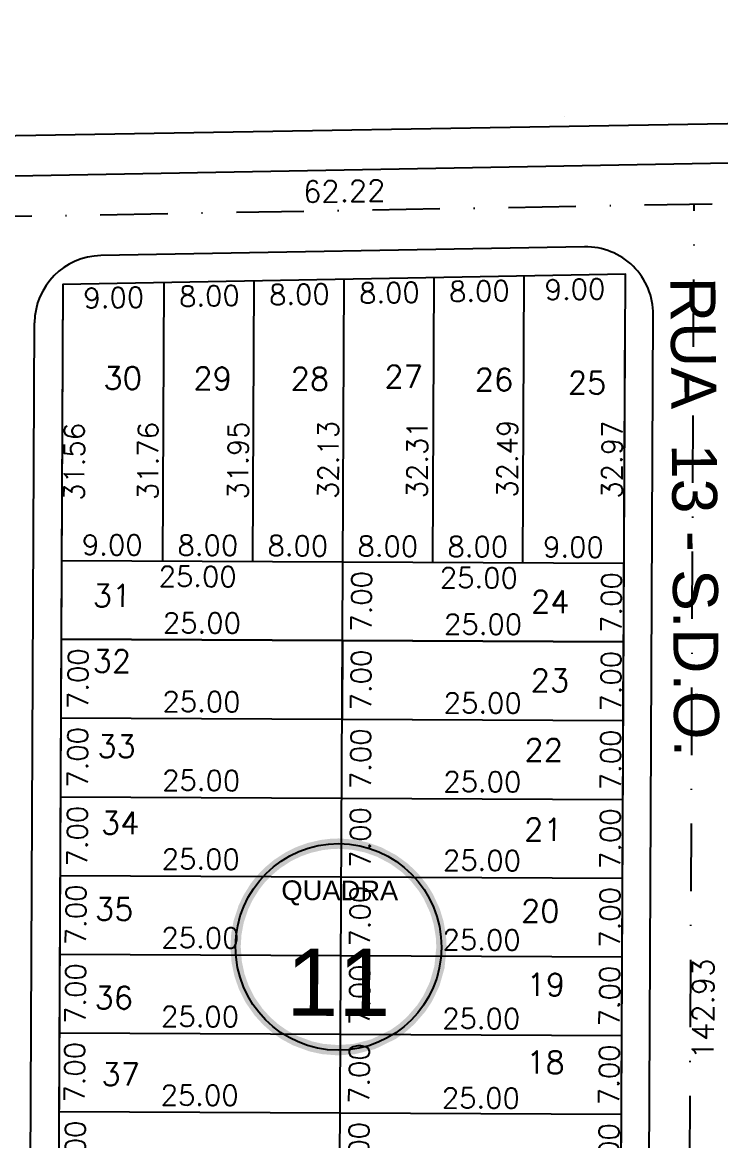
# Model space of a CAD drawing. Header units: millimetres. Extents: x -4430026 to 4783824, y 584 to 9593110.
# Drawn here: x 2313.4 to 2375.5, y 1871.1 to 1970.5 of the extents above; entities that cross this region are included whole.
import ezdxf
from ezdxf.enums import TextEntityAlignment as Align

# ---------------------------------------------------------------- set-up
doc = ezdxf.new("R2010")
doc.units = ezdxf.units.MM
doc.linetypes.add('DASHDOT', pattern=[1, 0.5, -0.25, 0, -0.25])
doc.linetypes.add('HIDDEN2', pattern=[0.1875, 0.125, -0.0625])
for name, color, linetype in [('AGT C-M', 10, 'Continuous'), ('BOUNDARY LOTES', 2, 'Continuous'), ('Calçada', 1, 'Continuous'), ('Cota', 8, 'Continuous'), ('COTAS', 8, 'Continuous'), ('Lotes', 2, 'Continuous'), ('Nomes de Ruas', 3, 'Continuous'), ('Numero de lotes', 5, 'Continuous'), ('númeraçãoquadras', 4, 'Continuous'), ('POLIGONAL', 5, 'Continuous'), ('Projeção', 8, 'HIDDEN2'), ('QUADRA', 4, 'Continuous')]:
    doc.layers.add(name, color=color, linetype=linetype)
doc.styles.add('arcad1', font='romans.shx')
doc.styles.add('ARIAL', font='arial.ttf', dxfattribs={"height": 0.25})
doc.styles.add('ROMANS', font='romans.shx')
doc.styles.add('STYLE1', font='sanss___.ttf')
doc.dimstyles.new('BOLA100', dxfattribs={"dimscale": 0, "dimtxt": 1.9, "dimasz": 0.18, "dimexe": 0.18, "dimexo": 0.063, "dimgap": 0, "dimtad": 1, "dimzin": 4, "dimdsep": 46, "dimtxsty": 'ROMANS', "dimcen": 0.09, "dimse1": 1, "dimse2": 1, "dimsd1": 1, "dimsd2": 1, "dimclrt": 256, "dimaunit": 1, "dimadec": 4, "dimazin": 0, "dimtfac": 1.2, "dimtix": 1, "dimtmove": 2, "dimatfit": 3, "dimfxl": 1, "dimtvp": 2, "dimtolj": 1, "dimtzin": 4, "dimarcsym": 0})
doc.dimstyles.get("Standard").update_dxf_attribs({"dimtxt": 0.18, "dimasz": 0.18, "dimexe": 0.18, "dimexo": 0.0625, "dimgap": 0.09, "dimtad": 0, "dimtih": 1, "dimtoh": 1, "dimdec": 4, "dimzin": 0, "dimdsep": 46, "dimtxsty": 'Standard', "dimcen": 0.09, "dimadec": 0, "dimazin": 0, "dimtfac": 1, "dimtdec": 4, "dimtofl": 0, "dimtmove": 0, "dimatfit": 3, "dimfxl": 1, "dimtolj": 1, "dimtzin": 0, "dimarcsym": 0})

# ---------------------------------------------------------------- blocks, each defined once
blk = doc.blocks.new('NUM_quadra')
at = {"color": 6, "const_width": 0.02}
blk.add_lwpolyline([(-0.0134, 0.1996), (-0.034, 0.1971), (-0.0579, 0.1914), (-0.0779, 0.1842), (-0.0981, 0.1743), (-0.1208, 0.1594), (-0.1377, 0.145), (-0.1521, 0.1299), (-0.1625, 0.1166), (-0.1764, 0.0942), (-0.1852, 0.0754), (-0.1941, 0.0483), (-0.1985, 0.0243), (-0.2, 0), (-0.1977, -0.0299), (-0.1921, -0.0556), (-0.1839, -0.0786), (-0.1713, -0.1033), (-0.1546, -0.1269), (-0.1389, -0.1439), (-0.1219, -0.1586), (-0.1046, -0.1705), (-0.0831, -0.1819), (-0.0531, -0.1928), (-0.0302, -0.1977), (0, -0.2), (0.0309, -0.1976), (0.0677, -0.1882), (0.1069, -0.169), (0.124, -0.1569), (0.1407, -0.1421), (0.1614, -0.1181), (0.1737, -0.0992), (0.187, -0.071), (0.1962, -0.0386), (0.2, 0), (0.1989, 0.0205), (0.1943, 0.0473), (0.1871, 0.0707), (0.1741, 0.0984), (0.1635, 0.1151), (0.1472, 0.1354), (0.1285, 0.1533), (0.1063, 0.1694), (0.0782, 0.1841), (0.0533, 0.1928), (0.0267, 0.1982), (0, 0.2)], close=True, dxfattribs=at)
blk.add_circle((0, 0), 0.2)
at = {"color": 3, "insert": (-0.1114, 0.1285), "char_height": 0.038, "width": 0.2663, "attachment_point": 1, "style": 'STYLE1'}
blk.add_mtext('\\fArial|b0|i0|c0|p34;QUADRA', dxfattribs=at)
at = {"color": 3, "style": 'STYLE1'}
blk.add_attdef('00', text='', height=0.13, dxfattribs=at).set_placement((0, -0.1335), align=Align.CENTER)
blk = doc.blocks.new('*D13428')
at = {"layer": 'DEFPOINTS', "color": 0}
for p in [(2317.023, 1947.208), (2326.024, 1947.369), (2326.111, 1942.508)]:
    blk.add_point(p, dxfattribs=at)
at = {"layer": 'Cota', "color": 41, "insert": (2321.546, 1946.026), "char_height": 1.8, "attachment_point": 5, "rotation": 1.02791, "style": 'ROMANS'}
blk.add_mtext('\\A1;9.00', dxfattribs=at)
blk = doc.blocks.new('*D13429')
at = {"layer": 'DEFPOINTS', "color": 0}
for p in [(2326.024, 1947.369), (2334.025, 1947.513), (2334.112, 1942.651)]:
    blk.add_point(p, dxfattribs=at)
at = {"layer": 'Cota', "color": 41, "insert": (2330.047, 1946.179), "char_height": 1.8, "attachment_point": 5, "rotation": 1.02791, "style": 'ROMANS'}
blk.add_mtext('\\A1;8.00', dxfattribs=at)
blk = doc.blocks.new('*D13430')
at = {"layer": 'DEFPOINTS', "color": 0}
for p in [(2334.025, 1947.513), (2342.025, 1947.657), (2342.113, 1942.795)]:
    blk.add_point(p, dxfattribs=at)
at = {"layer": 'Cota', "color": 41, "insert": (2338.048, 1946.322), "char_height": 1.8, "attachment_point": 5, "rotation": 1.02791, "style": 'ROMANS'}
blk.add_mtext('\\A1;8.00', dxfattribs=at)
blk = doc.blocks.new('*D13431')
at = {"layer": 'DEFPOINTS', "color": 0}
for p in [(2342.025, 1947.657), (2350.026, 1947.8), (2350.113, 1942.938)]:
    blk.add_point(p, dxfattribs=at)
at = {"layer": 'Cota', "color": 41, "insert": (2346.049, 1946.466), "char_height": 1.8, "attachment_point": 5, "rotation": 1.02791, "style": 'ROMANS'}
blk.add_mtext('\\A1;8.00', dxfattribs=at)
blk = doc.blocks.new('*D13432')
at = {"layer": 'DEFPOINTS', "color": 0}
for p in [(2350.026, 1947.8), (2358.027, 1947.944), (2358.114, 1943.082)]:
    blk.add_point(p, dxfattribs=at)
at = {"layer": 'Cota', "color": 41, "insert": (2354.049, 1946.609), "char_height": 1.8, "attachment_point": 5, "rotation": 1.02791, "style": 'ROMANS'}
blk.add_mtext('\\A1;8.00', dxfattribs=at)
blk = doc.blocks.new('*D13433')
at = {"layer": 'DEFPOINTS', "color": 0}
for p in [(2367.028, 1948.105), (2358.027, 1947.944), (2367.115, 1943.243)]:
    blk.add_point(p, dxfattribs=at)
at = {"layer": 'Cota', "color": 41, "insert": (2362.55, 1946.762), "char_height": 1.8, "attachment_point": 5, "rotation": 1.02791, "style": 'ROMANS'}
blk.add_mtext('\\A1;9.00', dxfattribs=at)
blk = doc.blocks.new('*D13434')
at = {"layer": 'DEFPOINTS', "color": 0}
for p in [(2317.023, 1947.208), (2316.874, 1915.648), (2321.556, 1915.625)]:
    blk.add_point(p, dxfattribs=at)
at = {"layer": 'Cota', "color": 41, "insert": (2318.031, 1931.423), "char_height": 1.8, "attachment_point": 5, "rotation": 89.72858, "style": 'ROMANS'}
blk.add_mtext('\\A1;31.56', dxfattribs=at)
blk = doc.blocks.new('*D13435')
at = {"layer": 'DEFPOINTS', "color": 0}
for p in [(2326.024, 1947.369), (2328.263, 1947.359), (2325.873, 1915.605)]:
    blk.add_point(p, dxfattribs=at)
at = {"layer": 'Cota', "color": 41, "insert": (2324.588, 1931.494), "char_height": 1.8, "attachment_point": 5, "rotation": 89.72858, "style": 'ROMANS'}
blk.add_mtext('\\A1;31.76', dxfattribs=at)
blk = doc.blocks.new('*D13436')
at = {"layer": 'DEFPOINTS', "color": 0}
for p in [(2334.025, 1947.513), (2336.277, 1947.502), (2333.873, 1915.567)]:
    blk.add_point(p, dxfattribs=at)
at = {"layer": 'Cota', "color": 41, "insert": (2332.602, 1931.546), "char_height": 1.8, "attachment_point": 5, "rotation": 89.72858, "style": 'ROMANS'}
blk.add_mtext('\\A1;31.95', dxfattribs=at)
blk = doc.blocks.new('*D13437')
at = {"layer": 'DEFPOINTS', "color": 0}
for p in [(2342.025, 1947.657), (2341.873, 1915.529), (2344.139, 1915.518)]:
    blk.add_point(p, dxfattribs=at)
at = {"layer": 'Cota', "color": 41, "insert": (2340.615, 1931.599), "char_height": 1.8, "attachment_point": 5, "rotation": 89.72858, "style": 'ROMANS'}
blk.add_mtext('\\A1;32.13', dxfattribs=at)
blk = doc.blocks.new('*D13438')
at = {"layer": 'DEFPOINTS', "color": 0}
for p in [(2350.026, 1947.8), (2352.202, 1947.79), (2349.873, 1915.491)]:
    blk.add_point(p, dxfattribs=at)
at = {"layer": 'Cota', "color": 41, "insert": (2348.525, 1931.652), "char_height": 1.8, "attachment_point": 5, "rotation": 89.72858, "style": 'ROMANS'}
blk.add_mtext('\\A1;32.31', dxfattribs=at)
blk = doc.blocks.new('*D13439')
at = {"layer": 'DEFPOINTS', "color": 0}
for p in [(2358.027, 1947.944), (2360.216, 1947.933), (2357.873, 1915.453)]:
    blk.add_point(p, dxfattribs=at)
at = {"layer": 'Cota', "color": 41, "insert": (2356.539, 1931.705), "char_height": 1.8, "attachment_point": 5, "rotation": 89.72858, "style": 'ROMANS'}
blk.add_mtext('\\A1;32.49', dxfattribs=at)
blk = doc.blocks.new('*D13440')
at = {"layer": 'DEFPOINTS', "color": 0}
for p in [(2316.907, 1922.647), (2325.907, 1922.605), (2325.896, 1920.414)]:
    blk.add_point(p, dxfattribs=at)
at = {"layer": 'Cota', "color": 41, "insert": (2321.413, 1924.036), "char_height": 1.8, "attachment_point": 5, "rotation": 359.72858, "style": 'ROMANS'}
blk.add_mtext('\\A1;9.00', dxfattribs=at)
blk = doc.blocks.new('*D13441')
at = {"layer": 'DEFPOINTS', "color": 0}
for p in [(2316.499, 1919.983), (2341.499, 1919.865), (2341.488, 1917.571)]:
    blk.add_point(p, dxfattribs=at)
at = {"layer": 'Cota', "color": 41, "insert": (2329.005, 1921.23), "char_height": 1.8, "attachment_point": 5, "rotation": 359.72858, "style": 'ROMANS'}
blk.add_mtext('\\A1;25.00', dxfattribs=at)
blk = doc.blocks.new('*D13442')
at = {"layer": 'DEFPOINTS', "color": 0}
for p in [(2341.499, 1919.865), (2366.498, 1919.747), (2366.488, 1917.452)]:
    blk.add_point(p, dxfattribs=at)
at = {"layer": 'Cota', "color": 41, "insert": (2354.005, 1921.112), "char_height": 1.8, "attachment_point": 5, "rotation": 359.72858, "style": 'ROMANS'}
blk.add_mtext('\\A1;25.00', dxfattribs=at)
blk = doc.blocks.new('*D13443')
at = {"layer": 'DEFPOINTS', "color": 0}
for p in [(2325.907, 1922.605), (2333.907, 1922.567), (2333.896, 1920.376)]:
    blk.add_point(p, dxfattribs=at)
at = {"layer": 'Cota', "color": 41, "insert": (2329.913, 1923.995), "char_height": 1.8, "attachment_point": 5, "rotation": 359.72858, "style": 'ROMANS'}
blk.add_mtext('\\A1;8.00', dxfattribs=at)
blk = doc.blocks.new('*D13444')
at = {"layer": 'DEFPOINTS', "color": 0}
for p in [(2333.907, 1922.567), (2341.906, 1922.529), (2341.896, 1920.338)]:
    blk.add_point(p, dxfattribs=at)
at = {"layer": 'Cota', "color": 41, "insert": (2337.913, 1923.957), "char_height": 1.8, "attachment_point": 5, "rotation": 359.72858, "style": 'ROMANS'}
blk.add_mtext('\\A1;8.00', dxfattribs=at)
blk = doc.blocks.new('*D13445')
at = {"layer": 'DEFPOINTS', "color": 0}
for p in [(2341.906, 1922.529), (2349.906, 1922.491), (2349.896, 1920.301)]:
    blk.add_point(p, dxfattribs=at)
at = {"layer": 'Cota', "color": 41, "insert": (2345.913, 1923.919), "char_height": 1.8, "attachment_point": 5, "rotation": 359.72858, "style": 'ROMANS'}
blk.add_mtext('\\A1;8.00', dxfattribs=at)
blk = doc.blocks.new('*D13446')
at = {"layer": 'DEFPOINTS', "color": 0}
for p in [(2349.906, 1922.491), (2357.906, 1922.453), (2357.896, 1920.263)]:
    blk.add_point(p, dxfattribs=at)
at = {"layer": 'Cota', "color": 41, "insert": (2353.913, 1923.882), "char_height": 1.8, "attachment_point": 5, "rotation": 359.72858, "style": 'ROMANS'}
blk.add_mtext('\\A1;8.00', dxfattribs=at)
blk = doc.blocks.new('*D13447')
at = {"layer": 'DEFPOINTS', "color": 0}
for p in [(2357.906, 1922.453), (2366.906, 1922.411), (2366.896, 1920.22)]:
    blk.add_point(p, dxfattribs=at)
at = {"layer": 'Cota', "color": 41, "insert": (2362.413, 1923.841), "char_height": 1.8, "attachment_point": 5, "rotation": 359.72858, "style": 'ROMANS'}
blk.add_mtext('\\A1;9.00', dxfattribs=at)
blk = doc.blocks.new('*D13448')
at = {"layer": 'DEFPOINTS', "color": 0}
for p in [(2316.841, 1908.85), (2341.841, 1908.731), (2341.83, 1906.437)]:
    blk.add_point(p, dxfattribs=at)
at = {"layer": 'Cota', "color": 41, "insert": (2329.347, 1910.096), "char_height": 1.8, "attachment_point": 5, "rotation": 359.72858, "style": 'ROMANS'}
blk.add_mtext('\\A1;25.00', dxfattribs=at)
blk = doc.blocks.new('*D13449')
at = {"layer": 'DEFPOINTS', "color": 0}
for p in [(2341.841, 1908.731), (2366.841, 1908.613), (2366.83, 1906.318)]:
    blk.add_point(p, dxfattribs=at)
at = {"layer": 'Cota', "color": 41, "insert": (2354.347, 1909.978), "char_height": 1.8, "attachment_point": 5, "rotation": 359.72858, "style": 'ROMANS'}
blk.add_mtext('\\A1;25.00', dxfattribs=at)
blk = doc.blocks.new('*D13450')
at = {"layer": 'DEFPOINTS', "color": 0}
for p in [(2316.808, 1901.85), (2341.808, 1901.731), (2341.797, 1899.437)]:
    blk.add_point(p, dxfattribs=at)
at = {"layer": 'Cota', "color": 41, "insert": (2329.314, 1903.096), "char_height": 1.8, "attachment_point": 5, "rotation": 359.72858, "style": 'ROMANS'}
blk.add_mtext('\\A1;25.00', dxfattribs=at)
blk = doc.blocks.new('*D13451')
at = {"layer": 'DEFPOINTS', "color": 0}
for p in [(2341.808, 1901.731), (2366.808, 1901.613), (2366.797, 1899.319)]:
    blk.add_point(p, dxfattribs=at)
at = {"layer": 'Cota', "color": 41, "insert": (2354.314, 1902.978), "char_height": 1.8, "attachment_point": 5, "rotation": 359.72858, "style": 'ROMANS'}
blk.add_mtext('\\A1;25.00', dxfattribs=at)
blk = doc.blocks.new('*D13452')
at = {"layer": 'DEFPOINTS', "color": 0}
for p in [(2316.775, 1894.85), (2341.775, 1894.731), (2341.764, 1892.437)]:
    blk.add_point(p, dxfattribs=at)
at = {"layer": 'Cota', "color": 41, "insert": (2329.281, 1896.096), "char_height": 1.8, "attachment_point": 5, "rotation": 359.72858, "style": 'ROMANS'}
blk.add_mtext('\\A1;25.00', dxfattribs=at)
blk = doc.blocks.new('*D13453')
at = {"layer": 'DEFPOINTS', "color": 0}
for p in [(2341.775, 1894.731), (2366.774, 1894.613), (2366.764, 1892.319)]:
    blk.add_point(p, dxfattribs=at)
at = {"layer": 'Cota', "color": 41, "insert": (2354.281, 1895.978), "char_height": 1.8, "attachment_point": 5, "rotation": 359.72858, "style": 'ROMANS'}
blk.add_mtext('\\A1;25.00', dxfattribs=at)
blk = doc.blocks.new('*D13454')
at = {"layer": 'DEFPOINTS', "color": 0}
for p in [(2316.742, 1887.85), (2341.742, 1887.731), (2341.731, 1885.437)]:
    blk.add_point(p, dxfattribs=at)
at = {"layer": 'Cota', "color": 41, "insert": (2329.248, 1889.096), "char_height": 1.8, "attachment_point": 5, "rotation": 359.72858, "style": 'ROMANS'}
blk.add_mtext('\\A1;25.00', dxfattribs=at)
blk = doc.blocks.new('*D13455')
at = {"layer": 'DEFPOINTS', "color": 0}
for p in [(2341.741, 1887.672), (2366.741, 1887.553), (2366.73, 1885.259)]:
    blk.add_point(p, dxfattribs=at)
at = {"layer": 'Cota', "color": 41, "insert": (2354.247, 1888.918), "char_height": 1.8, "attachment_point": 5, "rotation": 359.72858, "style": 'ROMANS'}
blk.add_mtext('\\A1;25.00', dxfattribs=at)
blk = doc.blocks.new('*D13456')
at = {"layer": 'DEFPOINTS', "color": 0}
for p in [(2316.709, 1880.85), (2341.708, 1880.731), (2341.698, 1878.437)]:
    blk.add_point(p, dxfattribs=at)
at = {"layer": 'Cota', "color": 41, "insert": (2329.215, 1882.096), "char_height": 1.8, "attachment_point": 5, "rotation": 359.72858, "style": 'ROMANS'}
blk.add_mtext('\\A1;25.00', dxfattribs=at)
blk = doc.blocks.new('*D13457')
at = {"layer": 'DEFPOINTS', "color": 0}
for p in [(2341.708, 1880.672), (2366.708, 1880.554), (2366.697, 1878.259)]:
    blk.add_point(p, dxfattribs=at)
at = {"layer": 'Cota', "color": 41, "insert": (2354.214, 1881.919), "char_height": 1.8, "attachment_point": 5, "rotation": 359.72858, "style": 'ROMANS'}
blk.add_mtext('\\A1;25.00', dxfattribs=at)
blk = doc.blocks.new('*D13458')
at = {"layer": 'DEFPOINTS', "color": 0}
for p in [(2316.676, 1873.85), (2341.675, 1873.731), (2341.664, 1871.437)]:
    blk.add_point(p, dxfattribs=at)
at = {"layer": 'Cota', "color": 41, "insert": (2329.182, 1875.096), "char_height": 1.8, "attachment_point": 5, "rotation": 359.72858, "style": 'ROMANS'}
blk.add_mtext('\\A1;25.00', dxfattribs=at)
blk = doc.blocks.new('*D13459')
at = {"layer": 'DEFPOINTS', "color": 0}
for p in [(2341.675, 1873.604), (2366.674, 1873.486), (2366.664, 1871.191)]:
    blk.add_point(p, dxfattribs=at)
at = {"layer": 'Cota', "color": 41, "insert": (2354.181, 1874.851), "char_height": 1.8, "attachment_point": 5, "rotation": 359.72858, "style": 'ROMANS'}
blk.add_mtext('\\A1;25.00', dxfattribs=at)
blk = doc.blocks.new('*D13510')
at = {"layer": 'DEFPOINTS', "color": 0}
for p in [(2366.674, 1873.411), (2369.174, 1873.399), (2366.641, 1866.411)]:
    blk.add_point(p, dxfattribs=at)
at = {"layer": 'Cota', "color": 41, "insert": (2365.557, 1869.916), "char_height": 1.8, "attachment_point": 5, "rotation": 89.72858, "style": 'ROMANS'}
blk.add_mtext('\\A1;7.00', dxfattribs=at)
blk = doc.blocks.new('*D13511')
at = {"layer": 'DEFPOINTS', "color": 0}
for p in [(2366.707, 1880.411), (2369.207, 1880.399), (2366.674, 1873.411)]:
    blk.add_point(p, dxfattribs=at)
at = {"layer": 'Cota', "color": 41, "insert": (2365.591, 1876.916), "char_height": 1.8, "attachment_point": 5, "rotation": 89.72858, "style": 'ROMANS'}
blk.add_mtext('\\A1;7.00', dxfattribs=at)
blk = doc.blocks.new('*D13512')
at = {"layer": 'DEFPOINTS', "color": 0}
for p in [(2366.74, 1887.411), (2369.24, 1887.399), (2366.707, 1880.411)]:
    blk.add_point(p, dxfattribs=at)
at = {"layer": 'Cota', "color": 41, "insert": (2365.624, 1883.916), "char_height": 1.8, "attachment_point": 5, "rotation": 89.72858, "style": 'ROMANS'}
blk.add_mtext('\\A1;7.00', dxfattribs=at)
blk = doc.blocks.new('*D13513')
at = {"layer": 'DEFPOINTS', "color": 0}
for p in [(2366.774, 1894.411), (2369.274, 1894.399), (2366.74, 1887.411)]:
    blk.add_point(p, dxfattribs=at)
at = {"layer": 'Cota', "color": 41, "insert": (2365.657, 1890.916), "char_height": 1.8, "attachment_point": 5, "rotation": 89.72858, "style": 'ROMANS'}
blk.add_mtext('\\A1;7.00', dxfattribs=at)
blk = doc.blocks.new('*D13514')
at = {"layer": 'DEFPOINTS', "color": 0}
for p in [(2366.807, 1901.411), (2369.307, 1901.399), (2366.774, 1894.411)]:
    blk.add_point(p, dxfattribs=at)
at = {"layer": 'Cota', "color": 41, "insert": (2365.69, 1897.916), "char_height": 1.8, "attachment_point": 5, "rotation": 89.72858, "style": 'ROMANS'}
blk.add_mtext('\\A1;7.00', dxfattribs=at)
blk = doc.blocks.new('*D13515')
at = {"layer": 'DEFPOINTS', "color": 0}
for p in [(2366.84, 1908.411), (2369.34, 1908.399), (2366.807, 1901.411)]:
    blk.add_point(p, dxfattribs=at)
at = {"layer": 'Cota', "color": 41, "insert": (2365.723, 1904.916), "char_height": 1.8, "attachment_point": 5, "rotation": 89.72858, "style": 'ROMANS'}
blk.add_mtext('\\A1;7.00', dxfattribs=at)
blk = doc.blocks.new('*D13516')
at = {"layer": 'DEFPOINTS', "color": 0}
for p in [(2366.873, 1915.411), (2369.373, 1915.399), (2366.84, 1908.411)]:
    blk.add_point(p, dxfattribs=at)
at = {"layer": 'Cota', "color": 41, "insert": (2365.756, 1911.916), "char_height": 1.8, "attachment_point": 5, "rotation": 89.72858, "style": 'ROMANS'}
blk.add_mtext('\\A1;7.00', dxfattribs=at)
blk = doc.blocks.new('*D13522')
at = {"layer": 'DEFPOINTS', "color": 0}
for p in [(2317.368, 1873.645), (2321.74, 1873.624), (2317.335, 1866.645)]:
    blk.add_point(p, dxfattribs=at)
at = {"layer": 'Cota', "color": 41, "insert": (2318.124, 1870.141), "char_height": 1.8, "attachment_point": 5, "rotation": 89.72858, "style": 'ROMANS'}
blk.add_mtext('\\A1;7.00', dxfattribs=at)
blk = doc.blocks.new('*D13523')
at = {"layer": 'DEFPOINTS', "color": 0}
for p in [(2317.96, 1880.642), (2321.68, 1880.624), (2317.926, 1873.642)]:
    blk.add_point(p, dxfattribs=at)
at = {"layer": 'Cota', "color": 41, "insert": (2318.064, 1877.142), "char_height": 1.8, "attachment_point": 5, "rotation": 89.72858, "style": 'ROMANS'}
blk.add_mtext('\\A1;7.00', dxfattribs=at)
blk = doc.blocks.new('*D13524')
at = {"layer": 'DEFPOINTS', "color": 0}
for p in [(2317.388, 1887.645), (2321.76, 1887.624), (2317.355, 1880.645)]:
    blk.add_point(p, dxfattribs=at)
at = {"layer": 'Cota', "color": 41, "insert": (2318.143, 1884.141), "char_height": 1.8, "attachment_point": 5, "rotation": 89.72858, "style": 'ROMANS'}
blk.add_mtext('\\A1;7.00', dxfattribs=at)
blk = doc.blocks.new('*D13525')
at = {"layer": 'DEFPOINTS', "color": 0}
for p in [(2317.421, 1894.645), (2321.793, 1894.624), (2317.388, 1887.645)]:
    blk.add_point(p, dxfattribs=at)
at = {"layer": 'Cota', "color": 41, "insert": (2318.177, 1891.141), "char_height": 1.8, "attachment_point": 5, "rotation": 89.72858, "style": 'ROMANS'}
blk.add_mtext('\\A1;7.00', dxfattribs=at)
blk = doc.blocks.new('*D13526')
at = {"layer": 'DEFPOINTS', "color": 0}
for p in [(2317.454, 1901.645), (2321.919, 1901.624), (2317.421, 1894.645)]:
    blk.add_point(p, dxfattribs=at)
at = {"layer": 'Cota', "color": 41, "insert": (2318.303, 1898.141), "char_height": 1.8, "attachment_point": 5, "rotation": 89.72858, "style": 'ROMANS'}
blk.add_mtext('\\A1;7.00', dxfattribs=at)
blk = doc.blocks.new('*D13527')
at = {"layer": 'DEFPOINTS', "color": 0}
for p in [(2316.84, 1908.648), (2321.953, 1908.623), (2317.454, 1901.645)]:
    blk.add_point(p, dxfattribs=at)
at = {"layer": 'Cota', "color": 41, "insert": (2318.336, 1905.141), "char_height": 1.8, "attachment_point": 5, "rotation": 89.72858, "style": 'ROMANS'}
blk.add_mtext('\\A1;7.00', dxfattribs=at)
blk = doc.blocks.new('*D13528')
at = {"layer": 'DEFPOINTS', "color": 0}
for p in [(2316.874, 1915.648), (2321.986, 1915.623), (2316.84, 1908.648)]:
    blk.add_point(p, dxfattribs=at)
at = {"layer": 'Cota', "color": 41, "insert": (2318.369, 1912.14), "char_height": 1.8, "attachment_point": 5, "rotation": 89.72858, "style": 'ROMANS'}
blk.add_mtext('\\A1;7.00', dxfattribs=at)
blk = doc.blocks.new('*D13537')
at = {"layer": 'DEFPOINTS', "color": 0}
for p in [(2344.45, 1873.516), (2346.95, 1873.505), (2344.417, 1866.517)]:
    blk.add_point(p, dxfattribs=at)
at = {"layer": 'Cota', "color": 41, "insert": (2343.333, 1870.022), "char_height": 1.8, "attachment_point": 5, "rotation": 89.72858, "style": 'ROMANS'}
blk.add_mtext('\\A1;7.00', dxfattribs=at)
blk = doc.blocks.new('*D13538')
at = {"layer": 'DEFPOINTS', "color": 0}
for p in [(2344.483, 1880.516), (2346.983, 1880.505), (2344.45, 1873.516)]:
    blk.add_point(p, dxfattribs=at)
at = {"layer": 'Cota', "color": 41, "insert": (2343.367, 1877.022), "char_height": 1.8, "attachment_point": 5, "rotation": 89.72858, "style": 'ROMANS'}
blk.add_mtext('\\A1;7.00', dxfattribs=at)
blk = doc.blocks.new('*D13539')
at = {"layer": 'DEFPOINTS', "color": 0}
for p in [(2344.516, 1887.516), (2347.016, 1887.504), (2344.483, 1880.516)]:
    blk.add_point(p, dxfattribs=at)
at = {"layer": 'Cota', "color": 41, "insert": (2343.4, 1884.022), "char_height": 1.8, "attachment_point": 5, "rotation": 89.72858, "style": 'ROMANS'}
blk.add_mtext('\\A1;7.00', dxfattribs=at)
blk = doc.blocks.new('*D13540')
at = {"layer": 'DEFPOINTS', "color": 0}
for p in [(2344.55, 1894.516), (2347.049, 1894.504), (2344.516, 1887.516)]:
    blk.add_point(p, dxfattribs=at)
at = {"layer": 'Cota', "color": 41, "insert": (2343.433, 1891.021), "char_height": 1.8, "attachment_point": 5, "rotation": 89.72858, "style": 'ROMANS'}
blk.add_mtext('\\A1;7.00', dxfattribs=at)
blk = doc.blocks.new('*D13541')
at = {"layer": 'DEFPOINTS', "color": 0}
for p in [(2344.583, 1901.516), (2347.083, 1901.504), (2344.55, 1894.516)]:
    blk.add_point(p, dxfattribs=at)
at = {"layer": 'Cota', "color": 41, "insert": (2343.466, 1898.021), "char_height": 1.8, "attachment_point": 5, "rotation": 89.72858, "style": 'ROMANS'}
blk.add_mtext('\\A1;7.00', dxfattribs=at)
blk = doc.blocks.new('*D13542')
at = {"layer": 'DEFPOINTS', "color": 0}
for p in [(2344.616, 1908.516), (2347.116, 1908.504), (2344.583, 1901.516)]:
    blk.add_point(p, dxfattribs=at)
at = {"layer": 'Cota', "color": 41, "insert": (2343.499, 1905.021), "char_height": 1.8, "attachment_point": 5, "rotation": 89.72858, "style": 'ROMANS'}
blk.add_mtext('\\A1;7.00', dxfattribs=at)
blk = doc.blocks.new('*D13543')
at = {"layer": 'DEFPOINTS', "color": 0}
for p in [(2344.649, 1915.516), (2347.149, 1915.504), (2344.616, 1908.516)]:
    blk.add_point(p, dxfattribs=at)
at = {"layer": 'Cota', "color": 41, "insert": (2343.532, 1912.021), "char_height": 1.8, "attachment_point": 5, "rotation": 89.72858, "style": 'ROMANS'}
blk.add_mtext('\\A1;7.00', dxfattribs=at)
blk = doc.blocks.new('*D14098')
at = {"layer": 'DEFPOINTS', "color": 0, "linetype": 'ByBlock'}
for p in [(2373.157, 1954.316), (2373.157, 1954.316), (2310.951, 1953.2)]:
    blk.add_point(p, dxfattribs=at)
at = {"layer": 'COTAS', "linetype": 'ByBlock', "insert": (2342.036, 1955.505), "char_height": 1.9, "attachment_point": 5, "rotation": 1.02791, "style": 'ROMANS'}
blk.add_mtext('\\A1;62.22', dxfattribs=at)
blk = doc.blocks.new('*D14099')
at = {"layer": 'DEFPOINTS', "color": 0, "linetype": 'ByBlock'}
for p in [(2487.987, 1956.376), (2373.157, 1954.316), (2488.021, 1954.48)]:
    blk.add_point(p, dxfattribs=at)
at = {"layer": 'COTAS', "linetype": 'ByBlock', "insert": (2430.589, 1954.399), "char_height": 1.9, "attachment_point": 5, "rotation": 1.02791, "style": 'ROMANS'}
blk.add_mtext('\\A1;114.85', dxfattribs=at)
blk = doc.blocks.new('*D14342')
at = {"layer": 'DEFPOINTS', "color": 0, "linetype": 'ByBlock'}
for p in [(2373.157, 1954.246), (2372.48, 1811.323), (2374.552, 1811.313)]:
    blk.add_point(p, dxfattribs=at)
at = {"layer": 'COTAS', "linetype": 'ByBlock', "insert": (2373.941, 1882.779), "char_height": 1.9, "attachment_point": 5, "rotation": 89.72858, "style": 'ROMANS'}
blk.add_mtext('\\A1;142.93', dxfattribs=at)
blk = doc.blocks.new('*D13971')
at = {"layer": 'DEFPOINTS', "color": 0}
for p in [(2367.028, 1948.105), (2369.528, 1948.093), (2366.872, 1915.138)]:
    blk.add_point(p, dxfattribs=at)
at = {"layer": 'COTAS', "color": 41, "insert": (2365.85, 1931.627), "char_height": 1.8, "attachment_point": 5, "rotation": 89.72858, "style": 'ROMANS'}
blk.add_mtext('\\A1;32.97', dxfattribs=at)
blk = doc.blocks.new('*D9088')
at = {"layer": 'DEFPOINTS', "color": 0}
for p in [(2316.875, 1915.849), (2341.874, 1915.731), (2341.863, 1913.437)]:
    blk.add_point(p, dxfattribs=at)
at = {"layer": 'Cota', "color": 41, "insert": (2329.381, 1917.096), "char_height": 1.8, "attachment_point": 5, "rotation": 359.72858, "style": 'ROMANS'}
blk.add_mtext('\\A1;25.00', dxfattribs=at)
blk = doc.blocks.new('*D9089')
at = {"layer": 'DEFPOINTS', "color": 0}
for p in [(2341.874, 1915.731), (2366.874, 1915.613), (2366.863, 1913.318)]:
    blk.add_point(p, dxfattribs=at)
at = {"layer": 'Cota', "color": 41, "insert": (2354.38, 1916.978), "char_height": 1.8, "attachment_point": 5, "rotation": 359.72858, "style": 'ROMANS'}
blk.add_mtext('\\A1;25.00', dxfattribs=at)
blk = doc.blocks.new('*D9102')
at = {"layer": 'DEFPOINTS', "color": 0}
for p in [(2366.906, 1922.411), (2369.406, 1922.399), (2366.873, 1915.411)]:
    blk.add_point(p, dxfattribs=at)
at = {"layer": 'Cota', "color": 41, "insert": (2365.79, 1918.916), "char_height": 1.8, "attachment_point": 5, "rotation": 89.72858, "style": 'ROMANS'}
blk.add_mtext('\\A1;7.00', dxfattribs=at)
blk = doc.blocks.new('*D9103')
at = {"layer": 'DEFPOINTS', "color": 0}
for p in [(2344.682, 1922.516), (2347.182, 1922.504), (2344.649, 1915.516)]:
    blk.add_point(p, dxfattribs=at)
at = {"layer": 'Cota', "color": 41, "insert": (2343.566, 1919.021), "char_height": 1.8, "attachment_point": 5, "rotation": 89.72858, "style": 'ROMANS'}
blk.add_mtext('\\A1;7.00', dxfattribs=at)

msp = doc.modelspace()

# ---------------------------------------------------------------- linework, layer by layer
at = {"layer": 'AGT C-M', "elevation": 80}
msp.add_lwpolyline([(2361.654, 1962.112), (2361.654, 1962.112)], dxfattribs=at)
at = {"layer": 'BOUNDARY LOTES', "elevation": 2.439}
for points in [[(2341.873, 1915.529), (2316.874, 1915.648), (2316.84, 1908.648), (2341.84, 1908.529)], [(2366.873, 1915.411), (2341.873, 1915.529), (2341.84, 1908.529), (2366.84, 1908.411)]]:
    msp.add_lwpolyline(points, close=True, dxfattribs=at)
at = {"layer": 'Calçada'}
for p, q in [((3074.748, 1970.505, 2.439), (1674.495, 1945.381, 2.439)), ((2363.403, 1950.541, 2.439), (2320.399, 1949.769, 2.439)), ((2368.884, 1812.126, 2.439), (2369.511, 1944.513, 2.439)), ((2368.914, 1818.558, 2.439), (2369.511, 1944.513, 2.439)), ((2313.828, 1800.491, 2.439), (2314.507, 1943.798, 2.439))]:
    msp.add_line(p, q, dxfattribs=at)
for centre, start, end in [((2363.511, 1944.542, 2.439), 359.72858, 91.02791), ((2363.511, 1944.542, 2.439), 359.72858, 91.02791), ((2320.507, 1943.77, 2.439), 91.02791, 179.72858)]:
    msp.add_arc(centre, 6, start, end, dxfattribs=at)
at = {"layer": 'Lotes'}
for p, q in [((2325.907, 1922.605, 2.439), (2326.024, 1947.369, 2.439)), ((2333.907, 1922.567, 2.439), (2334.025, 1947.513, 2.439)), ((2341.904, 1922.09, 2.439), (2342.025, 1947.657, 2.439)), ((2341.904, 1922.09, 2.439), (2342.025, 1947.657, 2.439)), ((2349.906, 1922.491, 2.439), (2350.026, 1947.8, 2.439)), ((2357.906, 1922.453, 2.439), (2358.027, 1947.944, 2.439)), ((2316.907, 1922.647, 2.439), (2366.906, 1922.411, 2.439)), ((2341.34, 1803.002, 2.439), (2341.904, 1922.09, 2.439)), ((2316.874, 1915.648, 2.439), (2366.873, 1915.411, 2.439)), ((2316.84, 1908.648, 2.439), (2366.84, 1908.411, 2.439)), ((2316.807, 1901.648, 2.439), (2366.807, 1901.411, 2.439)), ((2316.774, 1894.648, 2.439), (2366.774, 1894.411, 2.439)), ((2316.741, 1887.648, 2.439), (2366.74, 1887.411, 2.439)), ((2316.708, 1880.648, 2.439), (2366.707, 1880.411, 2.439)), ((2316.675, 1873.648, 2.439), (2366.674, 1873.411, 2.439))]:
    msp.add_line(p, q, dxfattribs=at)
at = {"layer": 'POLIGONAL', "linetype": 'ByBlock'}
msp.add_line((2602.484, 1965.307, 2.439), (2143.464, 1957.557, 2.439), dxfattribs=at)
msp.add_line((2602.484, 1965.307, 2.439), (2143.464, 1957.557, 2.439), dxfattribs=at)
at = {"layer": 'Projeção', "linetype": 'DASHDOT', "ltscale": 12}
for p, q in [((3076.423, 1966.934, 2.439), (1675.686, 1941.802, 2.439)), ((2372.524, 1820.655, 2.439), (2373.157, 1954.316, 2.439))]:
    msp.add_line(p, q, dxfattribs=at)
at = {"layer": 'QUADRA'}
msp.add_line((2366.384, 1812.138, 2.439), (2367.011, 1944.525, 2.439), dxfattribs=at)
at = {"layer": 'QUADRA', "elevation": 2.439}
msp.add_lwpolyline([(2367.028, 1948.105), (2317.023, 1947.208), (2316.288, 1792.126), (2329.052, 1755.788, -0.000447), (2355.428, 1765.012, -0.032098), (2372.937, 1769.883), (2366.581, 1809.582, -0.040897), (2366.384, 1812.138)], format="xyb", close=True, dxfattribs=at)
msp.add_lwpolyline([(2366.414, 1818.57), (2367.028, 1948.105), (2317.023, 1947.208), (2316.328, 1800.428)], dxfattribs=at)

# ---------------------------------------------------------------- block references
at = {"layer": 'númeraçãoquadras', "linetype": 'ByBlock', "extrusion": (0.084423, -0.000343131, 0.99643)}
ref = msp.add_blockref('NUM_quadra', (1897.788, -2325.294, 199.461), dxfattribs=dict(at, xscale=45.93175888062505, yscale=45.93175888063583, zscale=45.9317585301845, rotation=270.0385460290153))
ref.add_attrib('00', '11', dxfattribs={"layer": '0', "color": 3, "extrusion": (0.084423, -0.000343131, 0.99643), "height": 5.9711, "rotation": 270.03855, "style": 'STYLE1'}).set_placement((1891.658, -2325.298, 199.461), align=Align.CENTER)

# ---------------------------------------------------------------- texts
at = {"layer": 'Nomes de Ruas', "extrusion": (0.018825, 0.084574, 0.996239), "style": 'ARIAL'}
msp.add_text('RUA  13 - S.D.O.', height=4, rotation=102.96746, dxfattribs=at).set_placement((-1891.185, -2407.186, 211.802))
msp.add_text('RUA  13 - S.D.O.', height=4, rotation=102.96746, dxfattribs=at).set_placement((-1891.185, -2407.186, 211.802))
at = {"layer": 'Numero de lotes', "style": 'arcad1'}
for s, p in [('30', (2322.337, 1938.874, 2.439)), ('29', (2330.337, 1938.836, 2.439)), ('28', (2338.983, 1938.807, 2.439)), ('27', (2347.32, 1939.003, 2.439)), ('26', (2355.351, 1938.729, 2.439)), ('25', (2363.63, 1938.461, 2.439)), ('31', (2321.392, 1919.527, 2.439)), ('24', (2360.357, 1918.983, 2.439)), ('32', (2321.374, 1913.702, 2.439)), ('23', (2360.324, 1911.984, 2.439)), ('33', (2321.793, 1906.131, 2.439)), ('22', (2359.771, 1905.802, 2.439)), ('34', (2322.111, 1899.317, 2.439)), ('21', (2359.738, 1898.73, 2.439)), ('35', (2321.584, 1891.656, 2.439)), ('35', (2321.584, 1891.656, 2.439)), ('20', (2359.463, 1891.485, 2.439)), ('19', (2359.961, 1884.938, 2.439)), ('36', (2321.547, 1883.771, 2.439)), ('36', (2321.547, 1883.771, 2.439)), ('18', (2359.928, 1878.028, 2.439)), ('37', (2322.162, 1876.962, 2.439))]:
    msp.add_text(s, height=2, rotation=359.72858, dxfattribs=at).set_placement(p, align=Align.MIDDLE_CENTER)

# ---------------------------------------------------------------- dimensions: what is measured, and where the dimension line sits
at = {"layer": 'Cota'}
for base, p1, p2, angle, picture, middle in [((2367.115, 1943.243, 2.439), (2358.027, 1947.944, 2.439), (2367.028, 1948.105, 2.439), 181.02791, '*D13433', (2362.55, 1946.762, 2.439)), ((2334.112, 1942.651, 2.439), (2326.024, 1947.369, 2.439), (2334.025, 1947.513, 2.439), 181.02791, '*D13429', (2330.047, 1946.179, 2.439)), ((2342.113, 1942.795, 2.439), (2334.025, 1947.513, 2.439), (2342.025, 1947.657, 2.439), 181.02791, '*D13430', (2338.048, 1946.322, 2.439)), ((2350.113, 1942.938, 2.439), (2342.025, 1947.657, 2.439), (2350.026, 1947.8, 2.439), 181.02791, '*D13431', (2346.049, 1946.466, 2.439)), ((2358.114, 1943.082, 2.439), (2350.026, 1947.8, 2.439), (2358.027, 1947.944, 2.439), 181.02791, '*D13432', (2354.049, 1946.609, 2.439)), ((2333.896, 1920.376, 2.439), (2325.907, 1922.605, 2.439), (2333.907, 1922.567, 2.439), 179.72858, '*D13443', (2329.913, 1923.995, 2.439)), ((2341.896, 1920.338, 2.439), (2333.907, 1922.567, 2.439), (2341.906, 1922.529, 2.439), 179.72858, '*D13444', (2337.913, 1923.957, 2.439)), ((2349.896, 1920.301, 2.439), (2341.906, 1922.529, 2.439), (2349.906, 1922.491, 2.439), 179.72858, '*D13445', (2345.913, 1923.919, 2.439)), ((2357.896, 1920.263, 2.439), (2349.906, 1922.491, 2.439), (2357.906, 1922.453, 2.439), 179.72858, '*D13446', (2353.913, 1923.882, 2.439)), ((2366.896, 1920.22, 2.439), (2357.906, 1922.453, 2.439), (2366.906, 1922.411, 2.439), 179.72858, '*D13447', (2362.413, 1923.841, 2.439)), ((2366.488, 1917.452, 2.439), (2341.499, 1919.865, 2.439), (2366.498, 1919.747, 2.439), 179.72858, '*D13442', (2354.005, 1921.112, 2.439)), ((2347.182, 1922.504, 2.439), (2344.649, 1915.516, 2.439), (2344.682, 1922.516, 2.439), 269.72858, '*D9103', (2343.566, 1919.021, 2.439)), ((2369.406, 1922.399, 2.439), (2366.873, 1915.411, 2.439), (2366.906, 1922.411, 2.439), 269.72858, '*D9102', (2365.79, 1918.916, 2.439)), ((2366.863, 1913.318, 2.439), (2341.874, 1915.731, 2.439), (2366.874, 1915.613, 2.439), 179.72858, '*D9089', (2354.38, 1916.978, 2.439)), ((2321.986, 1915.623, 2.439), (2316.84, 1908.648, 2.439), (2316.874, 1915.648, 2.439), 269.72858, '*D13528', (2318.369, 1912.14, 2.439)), ((2347.149, 1915.504, 2.439), (2344.616, 1908.516, 2.439), (2344.649, 1915.516, 2.439), 269.72858, '*D13543', (2343.532, 1912.021, 2.439)), ((2369.373, 1915.399, 2.439), (2366.84, 1908.411, 2.439), (2366.873, 1915.411, 2.439), 269.72858, '*D13516', (2365.756, 1911.916, 2.439)), ((2366.83, 1906.318, 2.439), (2341.841, 1908.731, 2.439), (2366.841, 1908.613, 2.439), 179.72858, '*D13449', (2354.347, 1909.978, 2.439)), ((2321.953, 1908.623, 2.439), (2317.454, 1901.645, 2.439), (2316.84, 1908.648, 2.439), 269.72858, '*D13527', (2318.336, 1905.141, 2.439)), ((2347.116, 1908.504, 2.439), (2344.583, 1901.516, 2.439), (2344.616, 1908.516, 2.439), 269.72858, '*D13542', (2343.499, 1905.021, 2.439)), ((2369.34, 1908.399, 2.439), (2366.807, 1901.411, 2.439), (2366.84, 1908.411, 2.439), 269.72858, '*D13515', (2365.723, 1904.916, 2.439)), ((2366.797, 1899.319, 2.439), (2341.808, 1901.731, 2.439), (2366.808, 1901.613, 2.439), 179.72858, '*D13451', (2354.314, 1902.978, 2.439)), ((2347.083, 1901.504, 2.439), (2344.55, 1894.516, 2.439), (2344.583, 1901.516, 2.439), 269.72858, '*D13541', (2343.466, 1898.021, 2.439)), ((2369.307, 1901.399, 2.439), (2366.774, 1894.411, 2.439), (2366.807, 1901.411, 2.439), 269.72858, '*D13514', (2365.69, 1897.916, 2.439)), ((2366.764, 1892.319, 2.439), (2341.775, 1894.731, 2.439), (2366.774, 1894.613, 2.439), 179.72858, '*D13453', (2354.281, 1895.978, 2.439)), ((2347.049, 1894.504, 2.439), (2344.516, 1887.516, 2.439), (2344.55, 1894.516, 2.439), 269.72858, '*D13540', (2343.433, 1891.021, 2.439)), ((2369.274, 1894.399, 2.439), (2366.74, 1887.411, 2.439), (2366.774, 1894.411, 2.439), 269.72858, '*D13513', (2365.657, 1890.916, 2.439)), ((2366.73, 1885.259, 2.439), (2341.741, 1887.672, 2.439), (2366.741, 1887.553, 2.439), 179.72858, '*D13455', (2354.247, 1888.918, 2.439)), ((2347.016, 1887.504, 2.439), (2344.483, 1880.516, 2.439), (2344.516, 1887.516, 2.439), 269.72858, '*D13539', (2343.4, 1884.022, 2.439)), ((2369.24, 1887.399, 2.439), (2366.707, 1880.411, 2.439), (2366.74, 1887.411, 2.439), 269.72858, '*D13512', (2365.624, 1883.916, 2.439)), ((2366.697, 1878.259, 2.439), (2341.708, 1880.672, 2.439), (2366.708, 1880.554, 2.439), 179.72858, '*D13457', (2354.214, 1881.919, 2.439)), ((2346.983, 1880.505, 2.439), (2344.45, 1873.516, 2.439), (2344.483, 1880.516, 2.439), 269.72858, '*D13538', (2343.367, 1877.022, 2.439)), ((2369.207, 1880.399, 2.439), (2366.674, 1873.411, 2.439), (2366.707, 1880.411, 2.439), 269.72858, '*D13511', (2365.591, 1876.916, 2.439)), ((2366.664, 1871.191, 2.439), (2341.675, 1873.604, 2.439), (2366.674, 1873.486, 2.439), 179.72858, '*D13459', (2354.181, 1874.851, 2.439)), ((2346.95, 1873.505, 2.439), (2344.417, 1866.517, 2.439), (2344.45, 1873.516, 2.439), 269.72858, '*D13537', (2343.333, 1870.022, 2.439)), ((2369.174, 1873.399, 2.439), (2366.641, 1866.411, 2.439), (2366.674, 1873.411, 2.439), 269.72858, '*D13510', (2365.557, 1869.916, 2.439))]:
    dim = msp.add_linear_dim(base=base, p1=p1, p2=p2, angle=angle, dimstyle='Standard', override={"dimtxt": 1.8, "dimexo": 0.063, "dimgap": 0, "dimtih": 0, "dimtoh": 0, "dimdec": 2, "dimzin": 4, "dimtxsty": 'ROMANS', "dimse1": 1, "dimse2": 1, "dimsd1": 1, "dimsd2": 1, "dimclrt": 41, "dimtfac": 1.2, "dimtdec": 2, "dimtix": 1, "dimtofl": 1, "dimtmove": 2, "dimfxl": 0.18, "dimfxlon": 1, "dimtvp": 2, "dimtzin": 4}, dxfattribs=at)
    dim.commit()
    dim.dimension.update_dxf_attribs({"geometry": picture, "text_midpoint": middle})
for p1, p2, distance, picture, middle in [((2317.023, 1947.208, 2.439), (2316.874, 1915.648, 2.439), 4.683, '*D13434', (2318.031, 1931.423, 2.439)), ((2317.023, 1947.208, 2.439), (2326.024, 1947.369, 2.439), -4.863, '*D13428', (2321.546, 1946.026, 2.439)), ((2325.873, 1915.605, 2.439), (2326.024, 1947.369, 2.439), -2.239, '*D13435', (2324.588, 1931.494, 2.439)), ((2333.873, 1915.567, 2.439), (2334.025, 1947.513, 2.439), -2.253, '*D13436', (2332.602, 1931.546, 2.439)), ((2342.025, 1947.657, 2.439), (2341.873, 1915.529, 2.439), 2.266, '*D13437', (2340.615, 1931.599, 2.439)), ((2349.873, 1915.491, 2.439), (2350.026, 1947.8, 2.439), -2.176, '*D13438', (2348.525, 1931.652, 2.439)), ((2357.873, 1915.453, 2.439), (2358.027, 1947.944, 2.439), -2.189, '*D13439', (2356.539, 1931.705, 2.439)), ((2316.907, 1922.647, 2.439), (2325.907, 1922.605, 2.439), -2.191, '*D13440', (2321.413, 1924.036, 2.439)), ((2316.499, 1919.983, 2.439), (2341.499, 1919.865, 2.439), -2.294, '*D13441', (2329.005, 1921.23, 2.439)), ((2316.875, 1915.849, 2.439), (2341.874, 1915.731, 2.439), -2.294, '*D9088', (2329.381, 1917.096, 2.439)), ((2316.841, 1908.85, 2.439), (2341.841, 1908.731, 2.439), -2.294, '*D13448', (2329.347, 1910.096, 2.439)), ((2316.808, 1901.85, 2.439), (2341.808, 1901.731, 2.439), -2.294, '*D13450', (2329.314, 1903.096, 2.439)), ((2317.421, 1894.645, 2.439), (2317.454, 1901.645, 2.439), -4.465, '*D13526', (2318.303, 1898.141, 2.439)), ((2316.775, 1894.85, 2.439), (2341.775, 1894.731, 2.439), -2.294, '*D13452', (2329.281, 1896.096, 2.439)), ((2317.388, 1887.645, 2.439), (2317.421, 1894.645, 2.439), -4.372, '*D13525', (2318.177, 1891.141, 2.439)), ((2316.742, 1887.85, 2.439), (2341.742, 1887.731, 2.439), -2.294, '*D13454', (2329.248, 1889.096, 2.439)), ((2317.355, 1880.645, 2.439), (2317.388, 1887.645, 2.439), -4.372, '*D13524', (2318.143, 1884.141, 2.439)), ((2316.709, 1880.85, 2.439), (2341.708, 1880.731, 2.439), -2.294, '*D13456', (2329.215, 1882.096, 2.439)), ((2317.926, 1873.642, 2.439), (2317.96, 1880.642, 2.439), -3.721, '*D13523', (2318.064, 1877.142, 2.439)), ((2316.676, 1873.85, 2.439), (2341.675, 1873.731, 2.439), -2.294, '*D13458', (2329.182, 1875.096, 2.439)), ((2317.335, 1866.645, 2.439), (2317.368, 1873.645, 2.439), -4.372, '*D13522', (2318.124, 1870.141, 2.439))]:
    dim = msp.add_aligned_dim(p1=p1, p2=p2, distance=distance, dimstyle='Standard', override={"dimtxt": 1.8, "dimexo": 0.063, "dimgap": 0, "dimtih": 0, "dimtoh": 0, "dimdec": 2, "dimzin": 4, "dimtxsty": 'ROMANS', "dimse1": 1, "dimse2": 1, "dimsd1": 1, "dimsd2": 1, "dimclrt": 41, "dimtfac": 1.2, "dimtdec": 2, "dimtix": 1, "dimtofl": 1, "dimtmove": 2, "dimfxl": 0.18, "dimfxlon": 1, "dimtvp": 2, "dimtzin": 4}, dxfattribs=at)
    dim.commit()
    dim.dimension.update_dxf_attribs({"geometry": picture, "text_midpoint": middle})
at = {"layer": 'COTAS', "linetype": 'ByBlock'}
dim = msp.add_linear_dim(base=(2373.157, 1954.316, 2.439), p1=(2310.951, 1953.2, 2.439), p2=(2373.157, 1954.316, 2.439), angle=1.02791, dimstyle='BOLA100', override={"dimscale": 1, "dimfxl": 0.18}, dxfattribs=at)
dim.commit()
dim.dimension.update_dxf_attribs({"geometry": '*D14098', "text_midpoint": (2342.036, 1955.505, 2.439), "dimtype": 161})
for p1, p2, distance, picture, middle in [((2373.157, 1954.316, 2.439), (2487.987, 1956.376, 2.439), -1.897, '*D14099', (2430.589, 1954.399, 2.439)), ((2373.1571, 1954.2459, 2.4392), (2372.48, 1811.3225, 2.4392), 2.0724, '*D14342', (2373.9409, 1882.7789, 2.4392))]:
    dim = msp.add_aligned_dim(p1=p1, p2=p2, distance=distance, dimstyle='BOLA100', override={"dimscale": 1, "dimfxl": 0.18}, dxfattribs=at)
    dim.commit()
    dim.dimension.update_dxf_attribs({"geometry": picture, "text_midpoint": middle})
at = {"layer": 'COTAS'}
dim = msp.add_aligned_dim(p1=(2366.872, 1915.138, 2.439), p2=(2367.028, 1948.105, 2.439), distance=-2.5, dimstyle='Standard', override={"dimtxt": 1.8, "dimexo": 0.063, "dimgap": 0, "dimtih": 0, "dimtoh": 0, "dimdec": 2, "dimzin": 4, "dimtxsty": 'ROMANS', "dimse1": 1, "dimse2": 1, "dimsd1": 1, "dimsd2": 1, "dimclrt": 41, "dimtfac": 1.2, "dimtdec": 2, "dimtix": 1, "dimtofl": 1, "dimtmove": 2, "dimfxl": 0.18, "dimfxlon": 1, "dimtvp": 2, "dimtzin": 4}, dxfattribs=at)
dim.commit()
dim.dimension.update_dxf_attribs({"geometry": '*D13971', "text_midpoint": (2365.85, 1931.627, 2.439)})

doc.saveas('drawing.dxf')
